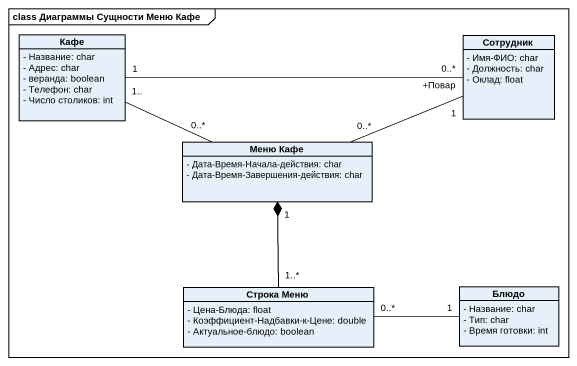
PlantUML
@startuml
mainframe class Диаграммы Сущности Меню Кафе
hide circle
hide empty members
skinparam classAttributeIconSize 0
class Кафе {
  - Название: char
  - Адрес: char
  - веранда: boolean
  - Телефон: char
  - Число столиков: int
}
class Сотрудник {
  - Имя-ФИО: char
  - Должность: char
  - Оклад: float
}
class "Меню Кафе" as Меню_Кафе {
  - Дата-Время-Начала-действия: char
  - Дата-Время-Завершения-действия: char
}
class "Строка Меню" as Строка_Меню {
  - Цена-Блюда: float
  - Коэффициент-Надбавки-к-Цене: double
  - Актуальное-блюдо: boolean
}
class Блюдо {
  - Название: char
  - Тип: char
  - Время готовки: int
}
Кафе "1.." -right- "0..*" Меню_Кафе
Сотрудник "0..*" -left- "1" Кафе
Меню_Кафе "0..*" -right- "+Повар\n1" Сотрудник
Меню_Кафе "1" *-- "1..*" Строка_Меню
Строка_Меню "0..*" -right- "1" Блюдо
@enduml
